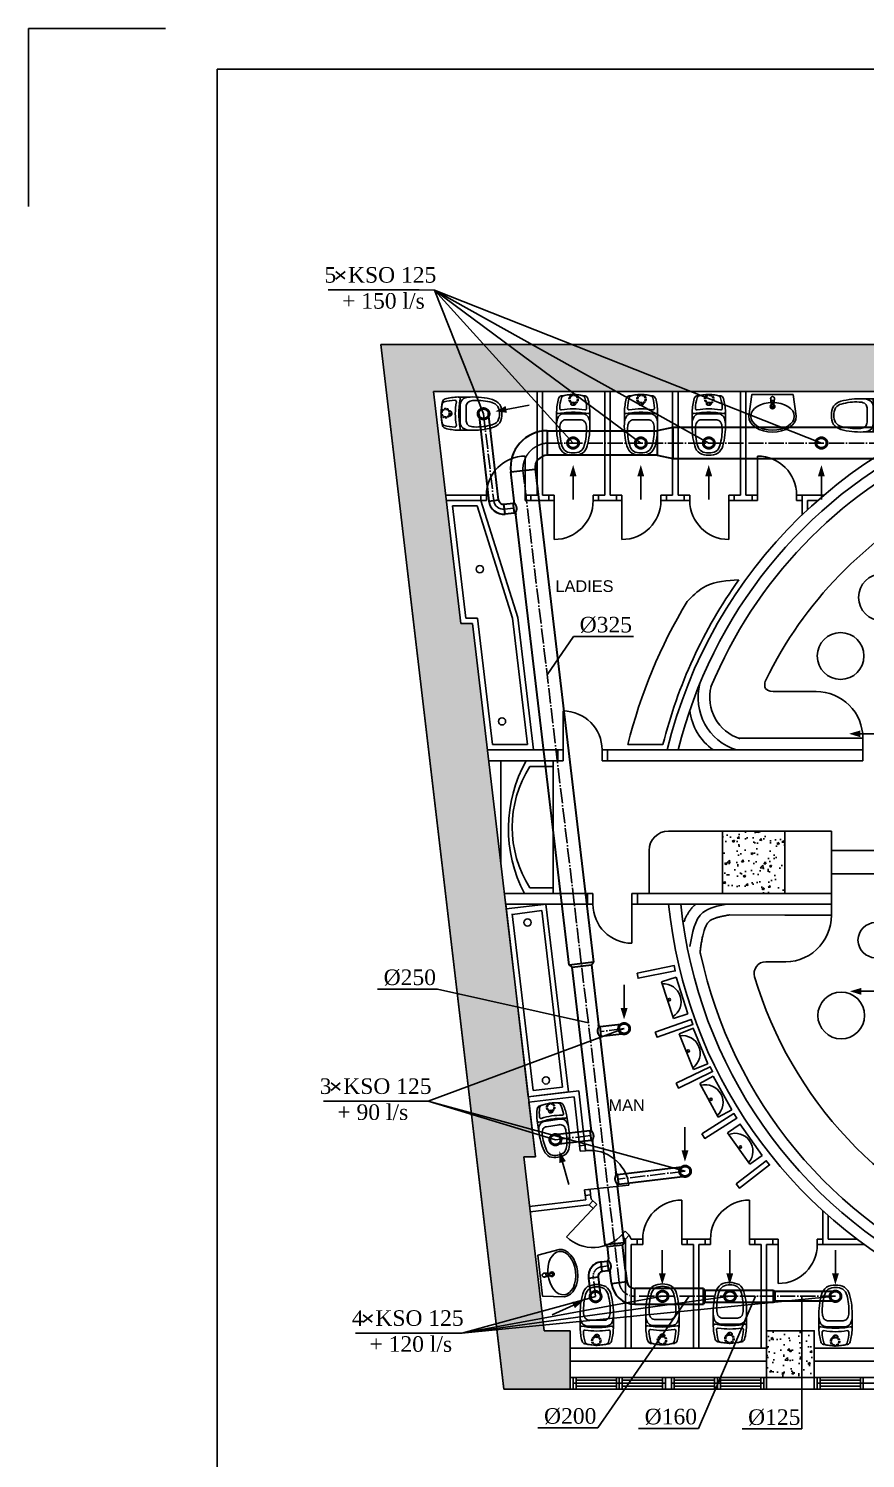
# Model space of a CAD drawing. Header units: millimetres. Extents: x 64632 to 106632, y -11124 to 18576.
# Drawn here: x 64632 to 75368, y 232 to 18576 of the extents above; entities that cross this region are included whole.
import ezdxf

# ---------------------------------------------------------------- set-up
doc = ezdxf.new("R2010")
doc.units = ezdxf.units.MM
doc.linetypes.add('CenterLine', pattern=[17.2, 13, -2, 0.2, -2])
doc.linetypes.add('DASHED', pattern=[0.75, 0.5, -0.25])
for name, color, linetype in [('0_RAAM', 250, 'Continuous'), ('Strelki', 7, 'Continuous'), ('Torud SP', 5, 'Continuous'), ('Trubi', 232, 'Continuous'), ('Xref', 7, 'Continuous')]:
    doc.layers.add(name, color=color, linetype=linetype)
doc.styles.add('ROMANS', font='arial.ttf')
pattern_1 = [(50, (-455829.67, -150920.86), (286.90407, -25.10085), [30, -330]), (355, (-455829.67, -150920.86), (-55.50053, 300.87685), [24, -264]), (100.4514, (-455805.76, -150922.95), (231.40375, 275.77582), [25.49608, -280.45684]), (46.1842, (-455829.67, -150840.86), (426.89642, -66.2076), [45, -495]), (96.6356, (-455794.1, -150846.37), (373.86508, 389.64715), [38.2441, -420.6852]), (351.1842, (-455829.67, -150840.86), (373.86478, 389.64744), [36, -396]), (21, (-455789.67, -150860.86), (238.76282, -161.04756), [30, -330]), (326, (-455789.67, -150860.86), (97.32613, 290.06002), [24, -264]), (71.4514, (-455769.77, -150874.28), (336.08905, 129.0122), [25.49608, -280.45684]), (37.5, (-455829.67, -150920.86), (4.863942, 133.157542), [0, -260.8, 0, -268, 0, -265]), (7.5, (-455829.67, -150920.86), (105.227815, 157.764685), [0, -152.8, 0, -254.8, 0, -101]), (327.5, (-455918.87, -150920.86), (213.528974, -9.021949), [0, -100, 0, -312, 0, -414]), (317.5, (-455958.87, -150920.86), (233.27447, 40.04199), [0, -130, 0, -207.2, 0, -294])]

# ---------------------------------------------------------------- blocks, each defined once
blk = doc.blocks.new('sralnik2')
at = {"color": 0}
for p, q in [((-219, -314), (-219, -163)), ((207, -163), (207, -314))]:
    blk.add_line(p, q, dxfattribs=at)
at = {"color": 0, "flags": 128}
for points in [[(174, -601, 0.077913), (207, -314, 0.123446), (186, -229, 0.063072), (174, -214, 0.195993), (105, -187), (-125, -187, 0.184737), (-186, -214, 0.066771), (-198, -231, 0.12098), (-219, -314, 0.077903), (-186, -601)], [(137, -595, 0.077913), (164, -365, 0.123446), (147, -297, 0.063072), (137, -285, 0.195993), (82, -264), (-102, -264, 0.184737), (-151, -285, 0.066771), (-161, -298, 0.12098), (-177, -365, 0.077903), (-151, -595)], [(-186, -601, 0.16314), (-123, -694, 0.121696), (-6, -721, 0.121058), (112, -694, 0.159044), (174, -601)], [(-151, -594, 0.16314), (-101, -669, 0.121696), (-7, -691, 0.121058), (87, -669, 0.159044), (137, -594)]]:
    blk.add_lwpolyline(points, format="xyb", dxfattribs=at)
at = {"color": 0, "linetype": 'DASHED', "ltscale": 50}
for radius in [60, 48]:
    blk.add_circle((0, 0), radius, dxfattribs=at)
at = {"color": 0}
for centre, radius, start, end in [((529, -185), 748, 165.1824, 178.1823), ((-148, -6), 48, 103.7116, 164.4337), ((422, -144), 601, 164.4337, 177.4071), ((-6, -589), 648, 90, 103.7116), ((-120, 7), 38.4, 103.7116, 164.4337), ((-6, -460), 518, 90, 103.7116), ((-6, -460), 518, 76.2884, 90), ((-6, -589), 648, 76.2884, 90), ((108, 7), 38.4, 15.5663, 76.2884), ((-434, -144), 601, 2.5929, 15.5663), ((136, -6), 48, 15.5663, 76.2884), ((-540, -185), 748, 1.8177, 14.8176), ((-197, -164), 22.3, 172.9155, 279.7348), ((-6, -1240), 1071, 90, 100.0591), ((-159, -118), 19.2, 177.4072, 280.0591), ((-6, -981), 857, 90, 100.0591), ((-6, -981), 857, 79.9409, 90), ((-6, -1240), 1071, 79.9409, 90), ((147, -118), 19.2, 259.9409, 2.5929), ((185, -164), 22.3, 260.2652, 7.0845)]:
    blk.add_arc(centre, radius, start, end, dxfattribs=at)
at = {"color": 0, "invisible_edges": 5}
for points in [[(-36, -61), (-6, -79), (-1, -79), (-35, -58)], [(-36, -61), (-7, -79), (-6, -79), (-36, -61)], [(-35, -64), (-12, -79), (-7, -79), (-36, -61)], [(-35, -57), (0, -79), (4, -78), (-34, -55)], [(-35, -58), (-1, -79), (0, -79), (-35, -57)], [(-35, -65), (-12, -79), (-12, -79), (-35, -64)], [(-34, -68), (-17, -78), (-12, -79), (-35, -65)], [(-34, -55), (4, -78), (6, -78), (-33, -54)], [(-33, -68), (-18, -78), (-17, -78), (-34, -68)], [(-33, -54), (6, -78), (10, -77), (-31, -51)], [(-31, -71), (-23, -76), (-18, -78), (-33, -68)], [(-31, -51), (10, -77), (11, -76), (-30, -51)], [(-31, -71), (-23, -76), (-23, -76), (-31, -71)], [(-27, -74), (-27, -74), (-23, -76), (-31, -71)], [(-30, -51), (11, -76), (15, -74), (-27, -49)], [(-27, -49), (15, -74), (15, -74), (-26, -48)], [(-26, -48), (15, -74), (18, -72), (-23, -46)], [(-23, -46), (18, -72), (19, -71), (-22, -46)], [(-22, -46), (19, -71), (21, -69), (-18, -45)], [(-18, -45), (21, -69), (22, -68), (-15, -44)], [(-15, -44), (22, -68), (23, -65), (-12, -44)], [(-12, -44), (23, -65), (24, -65), (-10, -44)], [(-10, -44), (24, -65), (24, -62), (-6, -43)], [(-6, -43), (24, -62), (24, -61), (-5, -43)], [(-5, -43), (24, -61), (24, -58), (0, -44)], [(0, -44), (24, -58), (24, -58), (1, -44)], [(1, -44), (24, -58), (22, -55), (6, -45)]]:
    blk.add_3dface(points, dxfattribs=at)

msp = doc.modelspace()

# ---------------------------------------------------------------- hatches: boundary and pattern name
at = {"layer": 'Strelki'}
for color, points in [(6, [(70769, 13647), (70753, 13733), (70618, 13665)]), (6, [(71574, 12832), (71662, 12832), (71619, 12977)]), (6, [(72442, 12832), (72530, 12832), (72487, 12977)]), (6, [(73313, 12832), (73402, 12832), (73358, 12977)]), (6, [(74759, 12832), (74847, 12832), (74804, 12977)]), (5, [(75304, 9484), (75304, 9572), (75159, 9529)]), (5, [(75314, 6180), (75314, 6268), (75169, 6225)]), (6, [(72317, 6009), (72228, 6009), (72272, 5864)]), (6, [(71440, 4021), (71525, 4045), (71443, 4173)]), (6, [(73098, 4183), (73010, 4183), (73053, 4037)]), (6, [(72807, 2606), (72719, 2606), (72762, 2461)]), (6, [(73672, 2606), (73584, 2606), (73627, 2461)]), (6, [(75028, 2606), (74940, 2606), (74983, 2461)]), (6, [(71603, 2240), (71640, 2160), (71754, 2260)])]:
    msp.add_hatch(color=color, dxfattribs=at).paths.add_polyline_path(points)
at = {"layer": 'Xref'}
h = msp.add_hatch(dxfattribs=at)
h.set_pattern_fill('AR-CONC', color=256, scale=40, style=0)
h.set_pattern_definition(pattern_1)
h.paths.add_polyline_path([(85398, 14521), (78593, 14521), (78593, 14221), (77543, 14221), (77543, 14521), (69153, 14521), (69828, 13921), (85398, 13921)])
h = msp.add_hatch(dxfattribs=at)
h.set_pattern_fill('AR-CONC', color=256, scale=40, style=0)
h.set_pattern_definition(pattern_1)
h.paths.add_polyline_path([(69828, 13921), (69153, 14521), (70731, 1121), (71581, 1121), (71581, 1871), (71247, 1871), (70984, 4102), (71134, 4102), (70329, 10942), (70179, 10942)])
h = msp.add_hatch(dxfattribs=at)
h.set_pattern_fill('AR-CONC', color=256, scale=40, style=0)
h.set_pattern_definition(pattern_1)
h.paths.add_polyline_path([(73533, 8281), (73533, 7481), (74333, 7481), (74333, 8281)])
h = msp.add_hatch(dxfattribs=at)
h.set_pattern_fill('AR-CONC', color=256, scale=40, style=0)
h.set_pattern_definition(pattern_1)
h.paths.add_polyline_path([(74101, 1271), (74711, 1271), (74711, 1871), (74101, 1871)])

# ---------------------------------------------------------------- linework, layer by layer
at = {"layer": '0_RAAM', "color": 7, "ltscale": 3}
for p, q in [((105921, 18057), (67053, 18057)), ((67053, 18057), (67053, -10590))]:
    msp.add_line(p, q, dxfattribs=at)
at = {"layer": 'Defpoints', "color": 1, "linetype": 'ByBlock', "ltscale": 40}
for q in [(64632, 16293), (66389, 18576)]:
    msp.add_line((64632, 18576), q, dxfattribs=at)
at = {"layer": 'Strelki', "color": 7}
for p, q in [((68573, 15459), (68690, 15364)), ((68573, 15362), (68692, 15459)), ((69642, 15223), (69838, 15222)), ((69838, 15222), (70469, 13634)), ((71618, 13259), (69838, 15222)), ((69838, 15222), (72487, 13259)), ((73359, 13259), (69838, 15222)), ((69838, 15222), (74804, 13259)), ((71054, 13746), (70761, 13691)), ((71619, 12534), (71619, 12832)), ((72487, 12534), (72487, 12832)), ((73358, 12534), (73358, 12832)), ((74804, 12534), (74804, 12832)), ((71623, 10778), (71285, 10285)), ((75602, 9529), (75304, 9529)), ((69877, 6254), (71814, 5821)), ((72272, 6307), (72272, 6009)), ((75612, 6225), (75314, 6225)), ((69760, 4815), (72273, 5746)), ((68512, 5051), (68629, 4956)), ((68512, 4954), (68631, 5051)), ((69581, 4815), (69760, 4815)), ((69760, 4815), (71391, 4321)), ((73055, 3916), (69760, 4815)), ((73053, 4480), (73053, 4183)), ((71565, 3747), (71483, 4034)), ((72762, 2904), (72762, 2606)), ((73627, 2904), (73627, 2606)), ((74983, 2904), (74983, 2606)), ((72765, 2312), (70189, 1839)), ((70189, 1839), (73631, 2312)), ((74984, 2312), (70189, 1839)), ((70189, 1839), (71833, 2288)), ((71833, 2288), (71906, 2308)), ((71935, 626), (73106, 2312)), ((73226, 618), (73957, 2312)), ((74553, 611), (74553, 2312)), ((68924, 2076), (69041, 1981)), ((68924, 1979), (69043, 2076)), ((71351, 2075), (71622, 2199)), ((69993, 1840), (70189, 1839))]:
    msp.add_line(p, q, dxfattribs=at)
at = {"layer": 'Torud SP', "color": 7, "linetype": 'Continuous', "lineweight": -3}
for p, q in [((68475, 15223), (69642, 15223)), ((72391, 10778), (71623, 10778)), ((69877, 6254), (69109, 6254)), ((68414, 4815), (69581, 4815)), ((68826, 1840), (69993, 1840)), ((71935, 626), (71166, 626)), ((73226, 618), (72457, 618)), ((74553, 611), (73785, 611))]:
    msp.add_line(p, q, dxfattribs=at)
at = {"layer": 'Trubi', "lineweight": 30, "ltscale": 70}
for p, q in [((70407, 13634), (70538, 12513)), ((70662, 12528), (70531, 13641)), ((71287, 13416), (71287, 13101)), ((71287, 13416), (72697, 13416)), ((71287, 13416), (71287, 13101)), ((72897, 13458), (72697, 13416)), ((72697, 13416), (72697, 13101)), ((77314, 13459), (72897, 13458)), ((72697, 13101), (71287, 13101)), ((72697, 13101), (72897, 13059)), ((72897, 13059), (77314, 13059)), ((70818, 12888), (71131, 12925)), ((70862, 12514), (70818, 12888)), ((71131, 12925), (71881, 6598)), ((70538, 12513), (70662, 12528)), ((70731, 12473), (70847, 12486)), ((70746, 12349), (70731, 12473)), ((70746, 12349), (70861, 12362)), ((70746, 12349), (70746, 12349)), ((71568, 6561), (70882, 12340)), ((71849, 4463), (71604, 6533)), ((71852, 6563), (71943, 5795)), ((71965, 5772), (72266, 5808)), ((71964, 5621), (72168, 3899)), ((71979, 5648), (72280, 5684)), ((71833, 4436), (71384, 4383)), ((71848, 4312), (71398, 4259))]:
    msp.add_line(p, q, dxfattribs=at)
at = {"layer": 'Trubi', "linetype": 'CenterLine', "ltscale": 15}
for p, q in [((70469, 13634), (70600, 12521)), ((71287, 13259), (77314, 13259)), ((72209, 2489), (70974, 12906)), ((70739, 12411), (70854, 12424)), ((72273, 5746), (71972, 5710)), ((71391, 4321), (71841, 4374)), ((73055, 3916), (72197, 3815)), ((71906, 2308), (71876, 2553)), ((74984, 2312), (72408, 2312))]:
    msp.add_line(p, q, dxfattribs=at)
at = {"layer": 'Trubi', "linetype": 'CenterLine', "lineweight": 30, "ltscale": 70}
for p, q in [((72897, 13458), (72897, 13059)), ((70818, 12888), (71131, 12925)), ((70846, 12487), (70861, 12363)), ((70865, 12489), (70862, 12514)), ((70880, 12364), (70882, 12340)), ((71880, 6598), (71568, 6561)), ((71568, 6561), (71604, 6533)), ((71604, 6533), (71852, 6563)), ((71852, 6563), (71880, 6598)), ((71946, 5770), (71943, 5795)), ((71979, 5648), (71965, 5772)), ((71961, 5646), (71963, 5621)), ((71833, 4436), (71848, 4312)), ((71852, 4439), (71849, 4463)), ((71866, 4314), (71869, 4290)), ((71940, 3695), (71870, 4290)), ((72171, 3875), (72168, 3899)), ((72189, 3876), (73047, 3978)), ((72204, 3752), (72189, 3876)), ((72204, 3752), (73062, 3854)), ((71940, 3696), (72026, 2971)), ((72185, 3750), (72188, 3725)), ((72274, 3000), (72188, 3725)), ((72274, 3000), (72026, 2971)), ((72026, 2971), (72054, 2949)), ((72054, 2949), (72252, 2972)), ((72054, 2949), (72073, 2791)), ((72252, 2972), (72274, 3000)), ((72292, 2641), (72252, 2972)), ((71977, 2754), (72057, 2764)), ((71993, 2630), (71977, 2754)), ((72057, 2764), (72072, 2640)), ((72075, 2766), (72073, 2791)), ((72072, 2640), (71992, 2630)), ((72090, 2641), (72093, 2617)), ((72110, 2477), (72093, 2617)), ((72292, 2641), (72308, 2500)), ((71814, 2545), (71938, 2561)), ((71814, 2545), (71844, 2300)), ((71938, 2561), (71968, 2315)), ((72110, 2477), (72308, 2500)), ((73289, 2412), (72408, 2412)), ((72408, 2212), (72408, 2412)), ((73289, 2412), (73309, 2392)), ((73289, 2212), (73289, 2412)), ((73309, 2392), (73309, 2232)), ((73309, 2392), (74190, 2392)), ((74190, 2232), (74190, 2392)), ((74190, 2392), (74207, 2375)), ((72408, 2212), (73289, 2212)), ((73309, 2232), (73289, 2212)), ((74190, 2232), (73309, 2232)), ((74207, 2250), (74190, 2232)), ((74207, 2375), (74207, 2250)), ((74984, 2375), (74207, 2375)), ((74984, 2250), (74207, 2250))]:
    msp.add_line(p, q, dxfattribs=at)
at = {"layer": 'Trubi', "linetype": 'CenterLine', "ltscale": 70}
msp.add_line((71985, 2692), (72064, 2702), dxfattribs=at)
at = {"layer": 'Trubi', "linetype": 'CenterLine', "lineweight": 30, "ltscale": 70}
for centre, radius in [((70469, 13634), 75), ((70469, 13634), 62.5), ((71618, 13259), 75), ((71618, 13259), 62.5), ((72487, 13259), 75), ((72487, 13259), 62.5), ((73359, 13259), 75), ((73359, 13259), 62.5), ((74804, 13259), 75), ((74804, 13259), 62.5), ((72273, 5746), 75), ((72273, 5746), 62.5), ((71391, 4321), 75), ((71391, 4321), 62.5), ((73055, 3916), 75), ((73055, 3916), 62.5), ((72765, 2312), 75), ((73631, 2312), 75), ((74984, 2312), 75), ((71906, 2308), 75), ((71906, 2308), 62.5), ((72765, 2312), 62.5), ((73631, 2312), 62.5), ((74984, 2312), 62.5)]:
    msp.add_circle(centre, radius, dxfattribs=at)
at = {"layer": 'Trubi', "lineweight": 30, "ltscale": 70}
for centre, radius, start, end in [((71287, 12944), 472, 90, 186.7979), ((71287, 12944), 472, 90, 186.7979), ((71287, 12944), 157, 90, 186.7979), ((70724, 12535), 188, 186.6696, 276.6704), ((70724, 12535), 62.7, 186.6696, 276.6709)]:
    msp.add_arc(centre, radius, start, end, dxfattribs=at)
at = {"layer": 'Trubi', "linetype": 'CenterLine', "ltscale": 70}
msp.add_arc((71311, 12922), 337, 94.1611, 182.6466, dxfattribs=at)
at = {"layer": 'Trubi', "ltscale": 70}
msp.add_arc((70724, 12535), 125, 186.6696, 276.6708, dxfattribs=at)
at = {"layer": 'Trubi', "linetype": 'CenterLine', "lineweight": 30, "ltscale": 70}
for centre, radius, start, end in [((70839, 12509), 23.6, 288.5382, 11.2475), ((70796, 12418), 99.2, 327.4037, 45.8281), ((70859, 12339), 23.6, 2.3571, 85.0663), ((72030, 5717), 99.2, 147.4037, 225.8281), ((71967, 5796), 23.6, 182.3571, 265.0663), ((71987, 5626), 23.6, 108.5382, 191.2475), ((71826, 4459), 23.6, 288.5382, 11.2475), ((71783, 4367), 99.2, 327.4037, 45.8281), ((71846, 4289), 23.6, 2.3571, 85.0663), ((72254, 3821), 99.2, 147.4037, 225.8281), ((72191, 3900), 23.6, 182.3571, 265.0663), ((72211, 3730), 23.6, 108.5382, 191.2475), ((72049, 2786), 23.6, 288.5382, 11.2475), ((72006, 2695), 99.2, 327.4037, 45.8281), ((72069, 2616), 23.6, 2.3571, 85.0663)]:
    msp.add_arc(centre, radius, start, end, dxfattribs=at)
at = {"layer": 'Trubi', "lineweight": 30, "ltscale": 10}
for centre, radius, start, end in [((72001, 2568), 188, 97.0844, 187.0844), ((72001, 2568), 62.5, 97.0844, 187.0844), ((72408, 2512), 300, 186.7599, 270), ((72408, 2512), 100, 186.7574, 270)]:
    msp.add_arc(centre, radius, start, end, dxfattribs=at)
at = {"layer": 'Trubi', "linetype": 'CenterLine', "ltscale": 10}
msp.add_arc((72001, 2568), 125, 97.0844, 187.0844, dxfattribs=at)
at = {"layer": 'Trubi', "linetype": 'CenterLine', "ltscale": 15}
msp.add_arc((72408, 2512), 200, 186.7593, 270, dxfattribs=at)
at = {"layer": 'Xref'}
for p, q in [((69153, 14521), (77543, 14521)), ((70713, 1271), (69153, 14521)), ((77543, 14521), (69153, 14521)), ((77543, 14521), (69153, 14521)), ((69153, 14521), (70731, 1121)), ((70179, 10942), (69828, 13921)), ((85398, 13921), (69828, 13921)), ((70179, 10942), (69828, 13921)), ((69828, 13921), (85398, 13921)), ((70179, 10942), (69828, 13921)), ((71155, 12591), (71155, 13921)), ((71225, 13921), (71225, 12591)), ((71225, 13921), (72025, 13921)), ((72025, 12591), (72025, 13921)), ((72025, 13921), (72095, 13921)), ((72095, 13921), (72095, 12591)), ((72095, 13921), (72895, 13921)), ((72095, 13921), (72895, 13921)), ((72895, 12591), (72895, 13921)), ((72965, 13921), (72965, 12591)), ((72965, 13921), (73765, 13921)), ((72965, 13921), (73765, 13921)), ((73765, 12591), (73765, 13921)), ((73835, 13921), (73835, 12591)), ((71005, 12591), (71005, 13091)), ((73985, 12591), (73985, 13091)), ((70505, 12591), (69985, 12591)), ((70505, 12521), (69993, 12521)), ((70435, 12591), (70435, 12521)), ((70435, 12521), (70911, 11020)), ((70505, 12591), (70505, 12521)), ((71075, 12591), (71005, 12591)), ((71005, 12591), (71005, 12521)), ((71005, 12521), (71075, 12521)), ((71155, 12591), (71075, 12591)), ((71075, 12591), (71075, 12521)), ((71075, 12591), (71155, 12591)), ((71075, 12521), (71305, 12521)), ((71225, 12591), (71305, 12591)), ((71225, 12591), (71305, 12591)), ((71305, 12591), (71305, 12521)), ((71305, 12591), (71375, 12591)), ((71375, 12521), (71305, 12521)), ((71375, 12591), (71375, 12521)), ((71375, 12521), (71375, 12021)), ((71945, 12591), (71875, 12591)), ((71875, 12591), (71875, 12521)), ((71875, 12521), (71945, 12521)), ((71945, 12591), (71945, 12521)), ((71945, 12591), (72025, 12591)), ((71945, 12521), (72175, 12521)), ((72095, 12591), (72175, 12591)), ((72175, 12591), (72175, 12521)), ((72175, 12591), (72245, 12591)), ((72245, 12521), (72175, 12521)), ((72245, 12591), (72245, 12521)), ((72245, 12521), (72245, 12021)), ((72815, 12591), (72745, 12591)), ((72745, 12591), (72745, 12521)), ((72745, 12521), (72815, 12521)), ((72895, 12591), (72815, 12591)), ((72815, 12591), (72815, 12521)), ((72815, 12591), (72895, 12591)), ((72815, 12521), (73045, 12521)), ((72965, 12591), (73045, 12591)), ((72965, 12591), (73045, 12591)), ((73045, 12591), (73045, 12521)), ((73045, 12591), (73115, 12591)), ((73115, 12521), (73045, 12521)), ((73115, 12591), (73115, 12521)), ((73685, 12591), (73615, 12591)), ((73615, 12591), (73615, 12521)), ((73615, 12521), (73685, 12521)), ((73615, 12521), (73615, 12021)), ((73765, 12591), (73685, 12591)), ((73685, 12591), (73685, 12521)), ((73685, 12591), (73765, 12591)), ((73685, 12521), (73915, 12521)), ((73835, 12591), (73915, 12591)), ((73835, 12591), (73915, 12591)), ((73915, 12591), (73915, 12521)), ((73915, 12591), (73985, 12591)), ((73985, 12521), (73915, 12521)), ((73985, 12591), (73985, 12521)), ((74555, 12591), (74485, 12591)), ((74485, 12591), (74485, 12521)), ((74485, 12521), (74555, 12521)), ((74837, 12591), (74555, 12591)), ((74555, 12591), (74555, 12337)), ((74625, 12521), (74756, 12521)), ((74625, 12521), (74625, 12403)), ((74705, 12591), (74785, 12591)), ((74705, 12591), (74785, 12591)), ((70241, 11012), (70072, 12451)), ((70072, 12451), (70387, 12451)), ((70387, 12451), (70841, 11012)), ((73081, 11225), (73081, 11225)), ((70241, 11012), (70391, 11012)), ((70582, 9391), (70391, 11012)), ((71032, 9391), (70841, 11012)), ((71112, 9321), (70911, 11020)), ((70179, 10942), (70329, 10942)), ((70329, 10942), (70179, 10942)), ((70329, 10942), (70179, 10942)), ((70329, 10942), (70179, 10942)), ((70329, 10942), (71134, 4102)), ((71134, 4102), (70329, 10942)), ((71134, 4102), (70329, 10942)), ((71490, 9321), (71490, 9821)), ((70582, 9391), (71032, 9391)), ((70582, 9391), (71032, 9391)), ((72771, 9391), (72321, 9391)), ((75336, 9471), (74736, 9471)), ((75336, 9471), (75336, 9321)), ((71490, 9321), (70520, 9321)), ((70536, 9181), (71490, 9181)), ((70689, 7881), (70689, 9181)), ((71064, 9181), (71014, 9181)), ((71364, 9181), (71364, 7481)), ((71420, 9321), (71420, 9181)), ((71420, 9321), (71490, 9321)), ((71490, 9321), (71490, 9181)), ((75336, 9321), (71990, 9321)), ((71990, 9321), (71990, 9181)), ((71990, 9181), (75336, 9181)), ((71990, 9181), (72060, 9181)), ((72060, 9181), (72060, 9321)), ((75336, 9321), (73415, 9321)), ((75336, 9181), (75336, 9321)), ((71364, 9111), (71064, 9111)), ((73533, 8281), (72843, 8281)), ((73533, 8281), (74333, 8281)), ((73533, 7481), (73533, 8281)), ((74333, 7481), (74333, 8281)), ((74333, 8281), (74333, 7481)), ((74333, 8281), (74933, 8281)), ((74933, 7481), (74933, 8281)), ((71364, 7881), (71364, 7961)), ((72593, 7481), (72593, 8031)), ((79773, 8031), (74933, 8031)), ((79773, 7731), (74933, 7731)), ((71364, 7551), (71064, 7551)), ((71364, 7481), (71364, 7551)), ((70736, 7481), (71873, 7481)), ((71873, 7341), (70753, 7341)), ((70753, 7341), (71803, 7341)), ((71043, 4873), (70753, 7341)), ((70760, 7281), (71276, 7341)), ((71064, 7481), (70994, 7481)), ((71064, 7481), (71014, 7481)), ((71560, 4934), (71269, 7341)), ((71803, 7341), (71803, 7481)), ((71873, 7481), (71873, 7341)), ((72373, 7481), (74933, 7481)), ((72373, 7481), (72373, 6841)), ((74933, 7341), (72373, 7341)), ((72443, 7481), (72443, 7341)), ((74333, 7481), (73533, 7481)), ((74933, 7481), (74933, 7341)), ((74933, 7201), (74933, 7341)), ((71105, 4951), (70838, 7219)), ((70839, 7211), (71215, 7262)), ((71482, 4995), (71215, 7262)), ((74933, 7201), (73625, 7205)), ((74933, 7201), (74333, 7201)), ((74285, 6603), (74090, 6604)), ((72438, 6459), (72916, 6555)), ((72451, 6392), (72929, 6487)), ((72916, 6555), (72929, 6486)), ((72941, 6405), (72754, 6345)), ((72754, 6345), (72904, 5875)), ((72941, 6406), (73091, 5935)), ((73091, 5935), (72904, 5875)), ((73161, 5752), (72979, 5678)), ((73160, 5753), (73346, 5295)), ((72979, 5678), (73164, 5221)), ((73346, 5295), (73164, 5221)), ((73416, 5137), (73244, 5042)), ((73416, 5138), (73653, 4704)), ((71105, 4951), (71482, 4995)), ((73244, 5042), (73481, 4610)), ((71043, 4873), (71693, 4950)), ((71043, 4873), (71560, 4934)), ((71051, 4804), (71631, 4872)), ((71051, 4804), (71134, 4102)), ((71631, 4872), (71710, 4173)), ((71693, 4950), (71779, 4180)), ((73653, 4704), (73481, 4610)), ((73760, 4522), (73599, 4408)), ((73599, 4408), (73885, 4006)), ((73759, 4523), (74045, 4120)), ((71702, 4242), (71772, 4250)), ((71710, 4173), (71702, 4242)), ((71772, 4250), (71779, 4180)), ((71247, 1871), (70984, 4102)), ((70984, 4102), (71134, 4102)), ((71247, 1871), (70984, 4102)), ((70984, 4102), (71134, 4102)), ((71247, 1871), (70984, 4102)), ((70984, 4102), (71134, 4102)), ((71779, 4180), (71710, 4173)), ((74045, 4120), (73885, 4006)), ((71766, 3676), (72332, 3739)), ((71766, 3676), (71835, 3684)), ((71766, 3676), (71780, 3551)), ((71774, 3606), (71766, 3676)), ((71835, 3684), (71843, 3614)), ((71835, 3684), (71843, 3614)), ((71059, 3465), (71780, 3551)), ((71532, 3076), (71924, 3488)), ((71774, 3606), (71843, 3614)), ((71843, 3614), (71774, 3606)), ((71825, 3485), (71873, 3536)), ((71843, 3614), (71849, 3558)), ((71849, 3558), (71924, 3488)), ((73011, 3046), (73011, 3546)), ((73881, 3046), (73881, 3546)), ((71067, 3396), (71825, 3485)), ((71825, 3485), (71876, 3437)), ((74821, 3412), (74821, 2976)), ((74891, 3046), (74891, 3349)), ((72239, 3095), (72287, 3146)), ((72287, 3146), (72339, 3097)), ((72239, 3095), (72291, 3046)), ((72290, 3047), (72338, 3098)), ((72291, 3046), (72291, 1646)), ((72361, 3046), (72338, 3098)), ((72361, 3046), (72511, 3046)), ((72361, 1646), (72361, 2976)), ((72361, 2976), (72441, 2976)), ((72441, 2976), (72441, 3046)), ((72511, 2976), (72441, 2976)), ((72511, 3046), (72511, 2976)), ((73081, 3046), (73011, 3046)), ((73011, 3046), (73011, 2976)), ((73011, 2976), (73081, 2976)), ((73311, 3046), (73081, 3046)), ((73081, 3046), (73081, 2976)), ((73081, 2976), (73161, 2976)), ((73161, 2976), (73161, 1646)), ((73231, 1646), (73231, 2976)), ((73231, 2976), (73311, 2976)), ((73311, 2976), (73311, 3046)), ((73311, 3046), (73381, 3046)), ((73381, 2976), (73311, 2976)), ((73381, 3046), (73381, 2976)), ((73951, 3046), (73881, 3046)), ((73881, 3046), (73881, 2976)), ((73881, 2976), (73951, 2976)), ((74181, 3046), (73951, 3046)), ((73951, 3046), (73951, 2976)), ((73951, 2976), (74031, 2976)), ((74031, 2976), (74031, 1646)), ((74101, 1646), (74101, 2976)), ((74101, 2976), (74181, 2976)), ((74181, 2976), (74181, 3046)), ((74181, 3046), (74251, 3046)), ((74251, 2976), (74181, 2976)), ((74251, 3046), (74251, 2976)), ((74251, 2976), (74251, 2476)), ((74751, 2976), (74751, 3046)), ((74751, 3046), (74821, 3046)), ((74821, 2976), (74751, 2976)), ((74821, 2976), (75355, 2976)), ((74891, 3046), (75260, 3046)), ((71247, 1871), (71581, 1871)), ((71581, 1871), (71247, 1871)), ((71581, 1871), (71247, 1871)), ((71581, 1121), (71581, 1871)), ((71581, 1121), (71581, 1871)), ((71581, 1121), (71581, 1871)), ((74101, 1271), (74101, 1871)), ((74101, 1871), (74711, 1871)), ((74711, 1121), (74711, 1871)), ((71581, 1646), (74101, 1646)), ((71581, 1646), (71581, 1621)), ((71581, 1481), (74101, 1481)), ((73161, 1646), (72361, 1646)), ((74031, 1646), (73231, 1646)), ((74711, 1121), (74711, 1646)), ((74711, 1646), (77231, 1646)), ((74711, 1646), (74711, 1621)), ((74711, 1481), (77231, 1481)), ((70731, 1121), (70713, 1271)), ((70731, 1121), (74711, 1121)), ((70731, 1121), (71581, 1121)), ((70731, 1121), (71581, 1121)), ((71581, 1271), (71619, 1271)), ((71581, 1121), (74101, 1121)), ((71581, 1121), (74101, 1121)), ((71619, 1271), (71619, 1121)), ((71619, 1271), (71656, 1271)), ((71619, 1196), (72804, 1196)), ((71656, 1271), (71656, 1234)), ((71656, 1271), (72879, 1271)), ((71656, 1234), (71656, 1196)), ((71656, 1234), (72174, 1234)), ((71656, 1196), (71656, 1159)), ((71656, 1159), (71656, 1121)), ((71656, 1159), (72174, 1159)), ((72174, 1271), (72174, 1121)), ((72211, 1121), (72211, 1271)), ((72211, 1271), (72249, 1271)), ((72249, 1271), (72249, 1121)), ((72249, 1234), (72766, 1234)), ((72249, 1159), (72766, 1159)), ((72766, 1121), (72766, 1271)), ((72804, 1121), (72804, 1271)), ((72804, 1234), (72804, 1234)), ((72879, 1121), (72879, 1271)), ((74101, 1271), (72879, 1271)), ((74101, 1271), (72879, 1271)), ((72879, 1271), (72879, 1121)), ((74063, 1196), (72879, 1196)), ((72879, 1159), (72879, 1159)), ((72916, 1271), (72916, 1121)), ((73434, 1234), (72916, 1234)), ((73434, 1159), (72916, 1159)), ((73434, 1121), (73434, 1271)), ((73471, 1121), (73434, 1121)), ((73471, 1271), (73471, 1121)), ((73509, 1121), (73509, 1271)), ((74026, 1234), (73509, 1234)), ((74026, 1159), (73509, 1159)), ((74026, 1234), (74026, 1271)), ((74026, 1196), (74026, 1234)), ((74026, 1159), (74026, 1196)), ((74026, 1121), (74026, 1159)), ((74063, 1121), (74026, 1121)), ((74063, 1121), (74063, 1271)), ((74101, 1121), (74063, 1121)), ((74101, 1271), (74101, 1121)), ((74711, 1271), (74749, 1271)), ((74711, 1121), (77231, 1121)), ((74711, 1121), (77231, 1121)), ((74711, 1121), (77841, 1121)), ((74749, 1271), (74749, 1121)), ((74749, 1271), (74786, 1271)), ((74749, 1196), (75934, 1196)), ((74786, 1271), (74786, 1234)), ((74786, 1271), (76009, 1271)), ((74786, 1234), (74786, 1196)), ((74786, 1234), (75304, 1234)), ((74786, 1196), (74786, 1159)), ((74786, 1159), (74786, 1121)), ((74786, 1159), (75304, 1159)), ((75304, 1271), (75304, 1121)), ((75341, 1121), (75341, 1271)), ((75341, 1271), (75379, 1271))]:
    msp.add_line(p, q, dxfattribs=at)
at = {"layer": 'Xref', "color": 0, "linetype": 'Continuous', "flags": 128}
for points in [[(74443, 13881), (74482, 13602), (74476, 13562), (74459, 13524), (74430, 13489), (74392, 13458), (74346, 13433), (74293, 13414), (74236, 13402), (74177, 13398), (74117, 13402), (74060, 13414), (74007, 13433), (73961, 13458), (73923, 13489), (73895, 13524), (73878, 13562), (73872, 13602), (73911, 13881)], [(74177, 13779), (74122, 13776), (74070, 13766), (74021, 13749), (73979, 13727), (73944, 13700), (73918, 13670), (73902, 13636), (73898, 13602), (73902, 13567), (73918, 13533), (73944, 13503), (73979, 13476), (74021, 13454), (74070, 13437), (74122, 13427), (74177, 13424), (74231, 13427), (74284, 13437), (74332, 13454), (74374, 13476), (74409, 13503), (74435, 13533), (74451, 13567), (74456, 13602), (74451, 13636), (74435, 13670), (74409, 13700), (74374, 13727), (74332, 13749), (74284, 13766), (74231, 13776)], [(74196, 13846), (74198, 13842), (74200, 13838), (74201, 13834), (74202, 13830), (74201, 13825), (74200, 13821), (74200, 13821), (74200, 13821), (74200, 13825), (74201, 13827), (74201, 13828), (74201, 13829), (74201, 13829), (74201, 13830), (74201, 13831), (74201, 13829), (74201, 13832), (74201, 13831), (74201, 13832), (74201, 13833), (74200, 13834), (74200, 13837), (74199, 13838), (74198, 13841), (74198, 13842), (74196, 13845), (74198, 13841), (74200, 13837), (74201, 13833), (74201, 13829), (74201, 13828), (74198, 13788), (74197, 13784), (74196, 13781), (74194, 13777), (74194, 13778), (74188, 13725), (74187, 13723), (74187, 13721), (74186, 13720), (74184, 13718), (74182, 13717), (74181, 13716), (74179, 13716), (74177, 13715), (74175, 13716), (74173, 13716), (74171, 13717), (74169, 13718), (74168, 13720), (74167, 13721), (74166, 13723), (74166, 13725), (74159, 13778), (74159, 13777), (74162, 13775), (74165, 13772), (74168, 13770), (74165, 13772), (74162, 13775), (74159, 13777), (74158, 13781), (74156, 13784), (74156, 13788), (74153, 13828), (74153, 13827), (74153, 13825), (74153, 13821), (74153, 13821), (74153, 13821), (74152, 13825), (74152, 13830), (74152, 13834), (74153, 13838), (74155, 13842), (74158, 13846), (74161, 13849), (74164, 13851), (74168, 13853), (74172, 13854), (74177, 13855), (74181, 13854), (74185, 13853), (74189, 13851), (74193, 13849)], [(74153, 13828), (74153, 13829), (74153, 13833), (74154, 13837), (74155, 13841), (74158, 13845), (74161, 13848), (74164, 13851), (74168, 13852), (74165, 13851), (74164, 13851), (74161, 13848), (74161, 13848), (74158, 13845), (74158, 13845), (74156, 13842), (74155, 13841), (74154, 13838), (74154, 13837), (74153, 13834), (74153, 13833), (74153, 13832), (74153, 13831), (74153, 13829), (74153, 13832), (74153, 13831), (74153, 13830), (74153, 13829), (74153, 13829)], [(74153, 13829), (74156, 13788)], [(74156, 13788), (74156, 13785), (74158, 13781), (74159, 13778), (74162, 13775), (74165, 13773), (74162, 13775), (74159, 13778), (74158, 13781), (74156, 13785)], [(74163, 13804), (74163, 13805), (74163, 13790), (74163, 13788), (74164, 13785), (74165, 13783), (74166, 13781), (74168, 13780), (74166, 13781), (74165, 13783), (74164, 13785), (74163, 13788), (74163, 13790)], [(74190, 13805), (74163, 13805)], [(74190, 13804), (74163, 13804)], [(74165, 13773), (74168, 13771)], [(74168, 13852), (74172, 13854), (74177, 13854), (74181, 13854), (74185, 13852), (74185, 13852), (74181, 13854), (74181, 13854), (74177, 13854), (74172, 13854), (74172, 13854), (74168, 13852)], [(74168, 13780), (74170, 13778), (74172, 13777), (74174, 13777), (74177, 13776), (74179, 13777), (74181, 13777), (74184, 13778), (74185, 13780), (74184, 13778), (74181, 13777), (74179, 13777), (74177, 13776), (74174, 13777), (74172, 13777), (74170, 13778)], [(74168, 13771), (74171, 13770)], [(74171, 13769), (74168, 13770)], [(74171, 13770), (74175, 13769), (74179, 13769), (74182, 13770), (74186, 13771), (74182, 13770), (74179, 13769), (74175, 13769)], [(74186, 13770), (74182, 13769), (74179, 13769), (74175, 13769), (74171, 13769), (74175, 13769), (74179, 13769), (74182, 13769)], [(74185, 13852), (74189, 13851), (74189, 13851)], [(74185, 13780), (74187, 13781)], [(74186, 13771), (74189, 13773)], [(74189, 13772), (74186, 13770)], [(74190, 13790), (74190, 13788), (74189, 13785), (74188, 13783), (74187, 13781), (74188, 13783), (74189, 13785), (74190, 13788), (74190, 13790), (74190, 13805), (74190, 13804)], [(74189, 13851), (74193, 13848), (74192, 13848)], [(74192, 13775), (74189, 13772)], [(74189, 13773), (74192, 13775)], [(74192, 13775), (74194, 13778)], [(74194, 13777), (74192, 13775)], [(74193, 13848), (74196, 13845), (74195, 13845)], [(74194, 13778), (74196, 13781), (74197, 13785), (74198, 13788), (74197, 13785), (74196, 13781)], [(74198, 13788), (74201, 13829)], [(71165, 2841), (71438, 2912), (71478, 2911), (71518, 2898), (71556, 2874), (71591, 2840), (71621, 2797), (71646, 2747), (71664, 2691), (71675, 2633), (71678, 2573), (71673, 2515), (71660, 2461), (71641, 2412), (71614, 2370), (71583, 2338), (71547, 2317), (71508, 2307), (71226, 2313)], [(71296, 2589), (71306, 2535), (71322, 2484), (71344, 2438), (71371, 2398), (71402, 2367), (71435, 2345), (71470, 2333), (71505, 2332), (71539, 2341), (71570, 2361), (71598, 2390), (71621, 2427), (71638, 2472), (71649, 2522), (71653, 2575), (71650, 2630), (71640, 2684), (71624, 2735), (71602, 2781), (71575, 2820), (71544, 2852), (71511, 2874), (71476, 2886), (71441, 2887), (71407, 2878), (71376, 2858), (71348, 2829), (71325, 2791), (71308, 2747), (71297, 2697), (71293, 2643)], [(71228, 2600), (71232, 2603), (71235, 2605), (71239, 2607), (71244, 2608), (71248, 2608), (71252, 2607), (71252, 2607), (71252, 2607), (71248, 2607), (71247, 2607), (71245, 2607), (71245, 2607), (71244, 2607), (71244, 2607), (71242, 2607), (71244, 2607), (71242, 2607), (71242, 2607), (71242, 2607), (71240, 2606), (71240, 2606), (71236, 2605), (71236, 2605), (71233, 2603), (71232, 2602), (71229, 2600), (71233, 2603), (71236, 2605), (71240, 2606), (71245, 2607), (71245, 2607), (71286, 2609), (71289, 2609), (71293, 2608), (71296, 2606), (71296, 2607), (71349, 2606), (71351, 2606), (71353, 2605), (71355, 2604), (71356, 2603), (71358, 2602), (71359, 2600), (71359, 2598), (71360, 2596), (71360, 2594), (71360, 2592), (71359, 2590), (71358, 2589), (71357, 2587), (71355, 2586), (71353, 2585), (71351, 2584), (71300, 2571), (71300, 2572), (71303, 2575), (71305, 2578), (71306, 2581), (71305, 2578), (71303, 2575), (71300, 2572), (71297, 2570), (71294, 2568), (71291, 2567), (71251, 2560), (71252, 2560), (71253, 2560), (71258, 2561), (71258, 2561), (71258, 2561), (71254, 2559), (71249, 2558), (71245, 2558), (71241, 2559), (71237, 2560), (71233, 2562), (71229, 2565), (71226, 2568), (71224, 2572), (71222, 2576), (71222, 2580), (71221, 2585), (71222, 2589), (71223, 2593), (71226, 2597)], [(71225, 2572), (71223, 2576), (71222, 2580), (71222, 2585), (71223, 2589), (71223, 2589), (71222, 2585), (71222, 2584), (71222, 2580), (71223, 2576), (71223, 2576), (71225, 2572)], [(71223, 2589), (71224, 2593), (71224, 2593)], [(71224, 2593), (71226, 2597), (71226, 2596)], [(71251, 2560), (71250, 2559), (71246, 2559), (71242, 2559), (71237, 2561), (71234, 2563), (71230, 2565), (71227, 2568), (71225, 2572), (71227, 2569), (71227, 2568), (71230, 2565), (71230, 2565), (71233, 2563), (71234, 2563), (71237, 2561), (71237, 2561), (71241, 2560), (71242, 2559), (71245, 2559), (71246, 2559), (71247, 2559), (71248, 2559), (71250, 2559), (71247, 2559), (71248, 2559), (71249, 2559), (71250, 2559), (71250, 2559)], [(71226, 2597), (71229, 2600), (71229, 2600)], [(71285, 2609), (71245, 2607)], [(71284, 2601), (71287, 2601), (71289, 2601), (71291, 2600), (71293, 2599), (71291, 2600), (71289, 2601), (71287, 2601), (71284, 2601), (71270, 2599), (71270, 2600)], [(71270, 2600), (71273, 2573)], [(71270, 2599), (71273, 2572)], [(71273, 2573), (71273, 2572), (71288, 2574), (71290, 2575), (71292, 2576), (71294, 2577), (71296, 2578), (71297, 2580), (71296, 2578), (71294, 2577), (71292, 2576), (71290, 2575), (71288, 2574)], [(71296, 2606), (71292, 2608), (71289, 2609), (71285, 2609), (71289, 2609), (71292, 2608)], [(71290, 2567), (71293, 2568), (71297, 2570), (71300, 2572), (71302, 2574), (71304, 2578), (71302, 2574), (71300, 2572), (71297, 2570), (71293, 2568)], [(71295, 2598), (71293, 2599)], [(71297, 2580), (71298, 2582), (71299, 2584), (71299, 2587), (71299, 2589), (71299, 2592), (71298, 2594), (71297, 2596), (71295, 2598), (71297, 2596), (71298, 2594), (71299, 2592), (71299, 2589), (71299, 2587), (71299, 2584), (71298, 2582)], [(71296, 2606), (71299, 2604)], [(71299, 2604), (71296, 2606)], [(71299, 2604), (71302, 2602)], [(71301, 2602), (71299, 2604)], [(71304, 2599), (71301, 2602)], [(71302, 2602), (71304, 2599)], [(71304, 2599), (71306, 2596), (71307, 2592), (71307, 2588), (71307, 2585), (71307, 2588), (71307, 2592), (71306, 2596)], [(71306, 2584), (71307, 2588), (71306, 2592), (71305, 2595), (71304, 2599), (71305, 2595), (71306, 2592), (71307, 2588)], [(71304, 2578), (71306, 2581)], [(71306, 2581), (71306, 2584)], [(71307, 2585), (71306, 2581)], [(71250, 2559), (71290, 2567)]]:
    msp.add_lwpolyline(points, close=True, dxfattribs=at)
for points in [[(73911, 13880), (73911, 13880)], [(74442, 13880), (74443, 13880)], [(71165, 2841), (71165, 2841)], [(71227, 2313), (71227, 2313)]]:
    msp.add_lwpolyline(points, dxfattribs=at)
at = {"layer": 'Xref', "flags": 128}
for points in [[(76347, 13221, 0.188121), (73387, 10129)], [(77059, 12865), (77312, 12162, -0.38501), (76563, 12472, 0.456722), (76351, 12553, 0.157697), (74089, 10217)], [(73390, 10137, 0.402153), (73761, 9465)], [(73740, 9471), (75336, 9471, 0.414214), (74736, 10071), (74195, 10071)]]:
    msp.add_lwpolyline(points, format="xyb", dxfattribs=at)
for points in [[(73533, 8281), (74333, 8281), (74333, 7481), (73533, 7481), (73533, 8281)], [(72438, 6459), (72451, 6392), (72929, 6486), (72916, 6555), (72438, 6459)], [(72672, 5701), (72695, 5636), (73155, 5799), (73131, 5864), (72672, 5701)], [(72939, 5046), (72969, 4984), (73408, 5195), (73378, 5257), (72939, 5046)], [(73270, 4395), (73306, 4337), (73718, 4597), (73681, 4656), (73270, 4395)], [(73711, 3753), (73753, 3698), (74139, 3997), (74096, 4052), (73711, 3753)], [(74101, 1871), (74711, 1871), (74711, 1271), (74101, 1271), (74101, 1871)]]:
    msp.add_lwpolyline(points, dxfattribs=at)
at = {"layer": 'Xref', "color": 0, "linetype": 'Continuous'}
for centre in [(74177, 13728), (71347, 2595)]:
    msp.add_circle(centre, 30, dxfattribs=at)
at = {"layer": 'Xref'}
for centre, radius in [((70421, 11640), 46.4), ((75580, 11279), 300), ((75050, 10527), 300), ((70706, 9688), 46.4), ((71034, 7107), 46.4), ((75498, 6881), 225), ((72854, 6119), 14.3), ((75058, 5915), 300), ((73096, 5460), 14.3), ((71270, 5082), 46.4), ((73386, 4839), 14.3), ((73766, 4228), 14.3)]:
    msp.add_circle(centre, radius, dxfattribs=at)
for centre, radius, start, end in [((78832, 7881), 6176, 102.0463, 166.5168), ((78832, 7881), 6040, 116.0477, 166.2072), ((71005, 12591), 500, 90, 180), ((73985, 12591), 500, 0, 90), ((71375, 12521), 500, 270, 0), ((72245, 12521), 500, 270, 0), ((73615, 12521), 500, 180, 270), ((78832, 7881), 6246, 144.5709, 166.0099), ((78818, 7773), 6696, 148.9629, 166.0099), ((73926, 9994), 705, 165.0495, 252.6802), ((71490, 9321), 500, 0, 90), ((73842, 9916), 732, 186.7827, 234.3251), ((72567, 8313), 1779, 150.7897, 207.8622), ((72295, 8331), 1458, 147.6574, 212.3426), ((72843, 8031), 250, 90, 180), ((72373, 7341), 500, 180, 270), ((78986, 7970), 6175, 185.8233, 302.1091), ((78988, 7952), 6019, 185.8117, 302.1159), ((74333, 7201), 600, 265.409, 0), ((73399, 6738), 150, 172.0889, 192.1236), ((78989, 7938), 5867, 192.1236, 302.1832), ((74090, 6454), 150, 89.8296, 196.6138), ((72777, 6093), 227, 301.5163, 93.8948), ((78946, 7903), 5218, 196.6138, 302.9758), ((73021, 5429), 227, 305.8809, 98.2594), ((73315, 4800), 227, 312.5572, 104.9357), ((73698, 4176), 227, 319.2218, 111.6002), ((71835, 3684), 500, 6.4121, 96.4121), ((73011, 3046), 500, 90, 180), ((73881, 3046), 500, 90, 180), ((71876, 3437), 499, 226.3823, 318.9608), ((74251, 2976), 500, 270, 0)]:
    msp.add_arc(centre, radius, start, end, dxfattribs=at)
for points, knots in [([(73742, 11502), (73594, 11494), (73350, 11482), (73161, 11307), (73089, 11233), (73081, 11225)], [0, 0, 0, 0, 430.192076, 705.160439, 739.736871, 739.736871, 739.736871, 739.736871]), ([(74230, 10071), (74170, 10071), (74094, 10070), (74071, 10160), (74082, 10194), (74089, 10217)], [0, 0, 0, 0, 148.725258, 188.061427, 256.749333, 256.749333, 256.749333, 256.749333]), ([(73192, 7343), (73190, 7341), (73188, 7339), (73181, 7333), (73176, 7329), (73161, 7315), (73151, 7305), (73133, 7284), (73124, 7273), (73108, 7251), (73101, 7240), (73087, 7217), (73080, 7205), (73068, 7182), (73063, 7170), (73052, 7146), (73048, 7134), (73043, 7120), (73042, 7118), (73041, 7116)], [337.260992, 337.260992, 337.260992, 337.260992, 343.369534, 343.369534, 357.718358, 357.718358, 389.244104, 389.244104, 420.769849, 420.769849, 452.295594, 452.295594, 483.82134, 483.82134, 515.347085, 515.347085, 546.87283, 546.87283, 551.842362, 551.842362, 551.842362, 551.842362]), ([(73591, 7342), (73476, 7320), (73194, 7268), (73146, 6974), (73117, 6799)], [0, 0, 0, 0, 324.074322, 792.678053, 792.678053, 792.678053, 792.678053]), ([(73625, 7205), (73605, 7202), (73586, 7198), (73552, 7191), (73537, 7188), (73508, 7182), (73494, 7179), (73468, 7172), (73456, 7168), (73436, 7161), (73427, 7158), (73412, 7151), (73405, 7148), (73393, 7142), (73389, 7139), (73380, 7134), (73376, 7131), (73372, 7128), (73371, 7127), (73369, 7126), (73369, 7125), (73366, 7124), (73365, 7122), (73361, 7118), (73358, 7115), (73352, 7109), (73349, 7106), (73344, 7099), (73341, 7095), (73336, 7087), (73333, 7083), (73327, 7072), (73323, 7064), (73315, 7049), (73312, 7040), (73305, 7023), (73302, 7013), (73295, 6993), (73292, 6983), (73286, 6961), (73284, 6949), (73277, 6921), (73273, 6903), (73267, 6865), (73264, 6846), (73257, 6806), (73255, 6786), (73251, 6763), (73251, 6761), (73251, 6758)], [0, 0, 0, 0, 55.431056, 55.431056, 101.871713, 101.871713, 148.312369, 148.312369, 194.753026, 194.753026, 231.505561, 231.505561, 268.258096, 268.258096, 298.556135, 298.556135, 328.854174, 328.854174, 335.461769, 335.461769, 342.069363, 342.069363, 355.284552, 355.284552, 381.71493, 381.71493, 408.145308, 408.145308, 434.575686, 434.575686, 461.006064, 461.006064, 499.239333, 499.239333, 537.472603, 537.472603, 575.705873, 575.705873, 613.939143, 613.939143, 652.172413, 652.172413, 707.957377, 707.957377, 763.742341, 763.742341, 819.527306, 819.527306, 826.030799, 826.030799, 826.030799, 826.030799])]:
    msp.add_open_spline(points, degree=3, knots=knots, dxfattribs=at)

# ---------------------------------------------------------------- block references
for p, rotation in [((69983, 13642), 90), ((75653, 13608), 270), ((71916, 1742), 180), ((72758, 1749), 180), ((73624, 1768), 180), ((74979, 1734), 180)]:
    msp.add_blockref('sralnik2', p, dxfattribs=dict(at, rotation=rotation))
for p in [(71625, 13822), (72495, 13822), (73365, 13822)]:
    msp.add_blockref('sralnik2', p, dxfattribs=at)
at = {"layer": 'Xref', "xscale": 0.9000000000234126, "yscale": 0.8999999999941792, "zscale": 0.9, "rotation": 8.793510355120215}
msp.add_blockref('sralnik2', (71330, 4737), dxfattribs=at)

# ---------------------------------------------------------------- texts
at = {"layer": 'Torud SP', "linetype": 'Continuous', "lineweight": -3, "char_height": 200, "width": 2043.23, "attachment_point": 1}
for s, insert in [('{\\fTimes New Roman|b0|i0|c186|p18;\\C7;5 \\fTimes New Roman|b0|i0|c0|p18; KSO 1\\fTimes New Roman|b0|i0|c186|p18;25\\fTimes New Roman|b0|i0|c0|p18;\\P   \\fTimes New Roman|b0|i0|c186|p18;+ 150\\fTimes New Roman|b0|i0|c0|p18; l/s}', (68428, 15516)), ('{\\fTimes New Roman|b0|i0|c0|p18;\\C7; %%C\\fTimes New Roman|b0|i0|c186|p18;325}', (71627, 11029)), ('{\\fTimes New Roman|b0|i0|c0|p18;\\C7; %%C\\fTimes New Roman|b0|i0|c186|p18;250}', (69112, 6505)), ('{\\fTimes New Roman|b0|i0|c186|p18;\\C7;3 \\fTimes New Roman|b0|i0|c0|p18; KSO 1\\fTimes New Roman|b0|i0|c186|p18;25\\fTimes New Roman|b0|i0|c0|p18;\\P   \\fTimes New Roman|b0|i0|c186|p18;+ 90\\fTimes New Roman|b0|i0|c0|p18; l/s}', (68367, 5108)), ('{\\fTimes New Roman|b0|i0|c186|p18;\\C7;4 \\fTimes New Roman|b0|i0|c0|p18; KSO 1\\fTimes New Roman|b0|i0|c186|p18;25\\fTimes New Roman|b0|i0|c0|p18;\\P   \\fTimes New Roman|b0|i0|c186|p18;+ 120\\fTimes New Roman|b0|i0|c0|p18; l/s}', (68779, 2133)), ('{\\fTimes New Roman|b0|i0|c0|p18;\\C7; %%C\\fTimes New Roman|b0|i0|c186|p18;200}', (71170, 877)), ('{\\fTimes New Roman|b0|i0|c0|p18;\\C7; %%C\\fTimes New Roman|b0|i0|c186|p18;160}', (72461, 869)), ('{\\fTimes New Roman|b0|i0|c0|p18;\\C7; %%C\\fTimes New Roman|b0|i0|c186|p18;125}', (73788, 862))]:
    msp.add_mtext(s, dxfattribs=dict(at, insert=insert))
at = {"layer": 'Xref', "char_height": 150, "width": 1963.56, "attachment_point": 1, "style": 'ROMANS'}
for s, insert in [('LADIES', (71391, 11498)), ('  MAN', (71956, 4840))]:
    msp.add_mtext(s, dxfattribs=dict(at, insert=insert))

doc.saveas('drawing.dxf')
